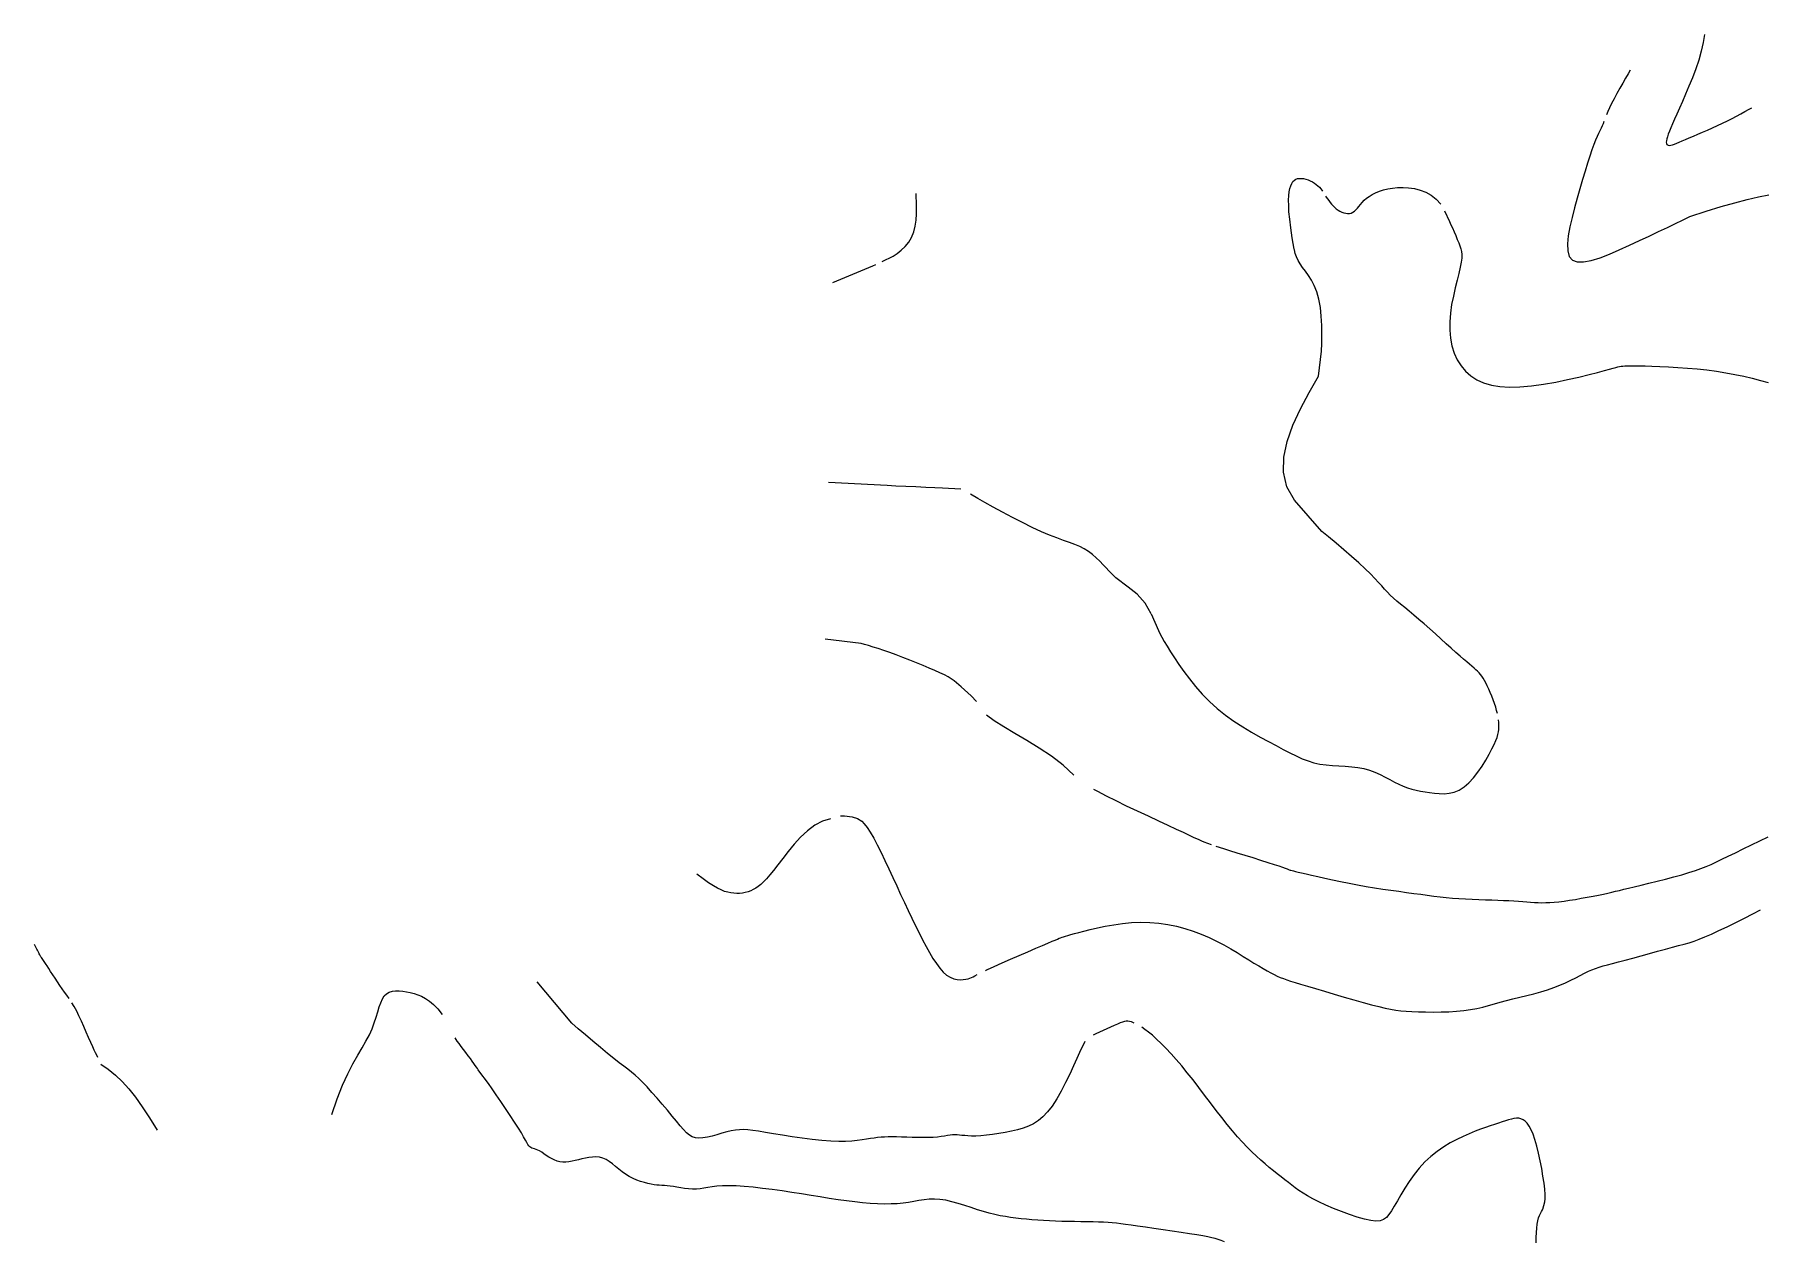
# Model space of a CAD drawing. Header units: millimetres. Extents: x 2235526 to 2245569, y 371981 to 382303.
# Drawn here: x 2242409.3 to 2242881.2, y 379762.4 to 380092.6 of the extents above; entities that cross this region are included whole.
import ezdxf

# ---------------------------------------------------------------- set-up
doc = ezdxf.new("R2010")
doc.units = ezdxf.units.MM
doc.linetypes.add('CONTI', pattern=[0])
for name, color, linetype, transparency in [('149', 10, 'CONTI', 0.7), ('151', 10, 'CONTI', 0.7), ('153', 10, 'CONTI', 0.7), ('155', 10, 'CONTI', 0.7), ('157', 10, 'CONTI', 0.7), ('159', 10, 'CONTI', 0.7), ('161', 10, 'CONTI', 0.7)]:
    doc.layers.add(name, color=color, linetype=linetype, transparency=transparency)

msp = doc.modelspace()

# ---------------------------------------------------------------- linework, layer by layer
at = {"layer": '149'}
msp.add_lwpolyline([(2242865.88, 380092.57), (2242865.53, 380090.34), (2242864.98, 380087.99), (2242864.27, 380085.59), (2242863.44, 380083.16), (2242862.54, 380080.76), (2242861.61, 380078.44), (2242860.68, 380076.25), (2242859.79, 380074.22), (2242858.99, 380072.41), (2242858.28, 380070.8), (2242857.65, 380069.38), (2242857.1, 380068.13), (2242856.64, 380067.05), (2242856.25, 380066.11), (2242855.93, 380065.29), (2242855.69, 380064.6), (2242855.52, 380064), (2242855.42, 380063.5), (2242855.39, 380063.08), (2242855.42, 380062.76), (2242855.53, 380062.52), (2242855.71, 380062.35), (2242855.95, 380062.27), (2242856.26, 380062.25), (2242856.64, 380062.3), (2242857.09, 380062.41), (2242857.63, 380062.59), (2242858.25, 380062.82), (2242858.96, 380063.11), (2242859.76, 380063.45), (2242860.67, 380063.85), (2242861.69, 380064.29), (2242862.82, 380064.77), (2242864.05, 380065.29), (2242865.34, 380065.85), (2242866.69, 380066.43), (2242868.06, 380067.04), (2242869.43, 380067.67), (2242870.79, 380068.31), (2242872.11, 380068.96), (2242873.38, 380069.6), (2242874.59, 380070.25), (2242875.76, 380070.89), (2242876.91, 380071.51), (2242878.04, 380072.11), (2242878.83, 380072.51)], dxfattribs=at)
at = {"layer": '151', "elevation": 151}
for points in [[(2242845.53, 380082.84), (2242844.94, 380081.83), (2242844.25, 380080.63), (2242843.48, 380079.29), (2242842.68, 380077.86), (2242841.88, 380076.42), (2242841.13, 380075.01), (2242840.46, 380073.69), (2242839.89, 380072.52), (2242839.43, 380071.48), (2242839.05, 380070.55)], [(2242838.37, 380068.79), (2242838.12, 380068.17), (2242837.88, 380067.57), (2242837.58, 380066.92), (2242837.26, 380066.25), (2242836.9, 380065.51), (2242836.51, 380064.67), (2242836.07, 380063.67), (2242835.59, 380062.47), (2242835.06, 380061.03), (2242834.48, 380059.32), (2242833.85, 380057.37), (2242833.18, 380055.2), (2242832.49, 380052.87), (2242831.78, 380050.4), (2242831.06, 380047.82), (2242830.35, 380045.19), (2242829.67, 380042.54), (2242829.07, 380039.95), (2242828.62, 380037.51), (2242828.39, 380035.29), (2242828.45, 380033.39), (2242828.88, 380031.88), (2242829.73, 380030.85), (2242831.05, 380030.37), (2242832.8, 380030.37), (2242834.9, 380030.77), (2242837.28, 380031.51), (2242839.85, 380032.5), (2242842.56, 380033.66), (2242845.31, 380034.91), (2242848.05, 380036.19), (2242850.73, 380037.45), (2242853.29, 380038.67), (2242855.69, 380039.82), (2242857.9, 380040.88), (2242859.85, 380041.81), (2242861.51, 380042.59), (2242861.86, 380042.75)], [(2242641.02, 380030.5), (2242643.99, 380031.93), (2242645.12, 380032.7), (2242646.25, 380033.6), (2242647.33, 380034.62), (2242648.29, 380035.78), (2242649.08, 380037.07), (2242649.69, 380038.56), (2242650.08, 380040.16), (2242650.31, 380041.82), (2242650.41, 380043.49), (2242650.43, 380045.14), (2242650.4, 380046.71), (2242650.36, 380048.17), (2242650.35, 380049.05)], [(2242627.52, 380024.71), (2242638.46, 380029.26), (2242639.29, 380029.66)]]:
    msp.add_lwpolyline(points, dxfattribs=at)
at = {"layer": '151'}
msp.add_lwpolyline([(2242861.86, 380042.75), (2242866.3, 380044.25), (2242870.38, 380045.5), (2242874.11, 380046.54), (2242877.52, 380047.41), (2242880.63, 380048.13), (2242883.45, 380048.73)], dxfattribs=at)
at = {"layer": '153'}
for points in [[(2242753.67, 380033.88), (2242753.14, 380036.98), (2242752.73, 380039.69), (2242752.44, 380042.04), (2242752.25, 380044.06), (2242752.16, 380045.78), (2242752.15, 380047.25), (2242752.21, 380048.5), (2242752.34, 380049.56), (2242752.51, 380050.46), (2242752.74, 380051.21), (2242753.01, 380051.84), (2242753.33, 380052.33), (2242753.71, 380052.71), (2242754.12, 380052.98), (2242754.59, 380053.15), (2242755.1, 380053.22), (2242755.66, 380053.22), (2242756.25, 380053.14), (2242756.85, 380053), (2242757.47, 380052.8), (2242758.07, 380052.55), (2242758.66, 380052.25), (2242759.21, 380051.92), (2242759.71, 380051.56), (2242760.16, 380051.19), (2242760.55, 380050.79), (2242760.91, 380050.37), (2242761.23, 380049.95), (2242761.42, 380049.68)], [(2242762.27, 380048.37), (2242762.44, 380048.1), (2242762.77, 380047.61), (2242763.12, 380047.13), (2242763.49, 380046.64), (2242763.88, 380046.17), (2242764.3, 380045.72), (2242764.73, 380045.3), (2242765.19, 380044.9), (2242765.67, 380044.55), (2242766.18, 380044.24), (2242766.7, 380043.99), (2242767.23, 380043.79), (2242767.75, 380043.66), (2242768.27, 380043.61), (2242768.78, 380043.63), (2242769.26, 380043.74), (2242769.72, 380043.94), (2242770.14, 380044.23), (2242770.54, 380044.61), (2242770.94, 380045.05), (2242771.35, 380045.55), (2242771.79, 380046.08), (2242772.27, 380046.64), (2242772.83, 380047.21), (2242773.46, 380047.77), (2242774.19, 380048.3), (2242775.01, 380048.81), (2242775.94, 380049.27), (2242776.95, 380049.69), (2242778.06, 380050.05), (2242779.27, 380050.34), (2242780.56, 380050.56), (2242781.95, 380050.69), (2242783.43, 380050.73), (2242784.96, 380050.65), (2242786.53, 380050.43), (2242788.09, 380050.03), (2242789.62, 380049.44), (2242791.1, 380048.61), (2242792.48, 380047.54), (2242793.74, 380046.19)], [(2242753.72, 379965.2), (2242751.69, 379968.88), (2242750.78, 379972.82), (2242750.86, 379976.97), (2242751.75, 379981.27), (2242753.3, 379985.69), (2242755.36, 379990.16), (2242757.77, 379994.64), (2242760.36, 379999.09)]]:
    msp.add_lwpolyline(points, dxfattribs=at)
at = {"layer": '153', "elevation": 153}
for points in [[(2242794.72, 380044.34), (2242794.98, 380043.85), (2242795.27, 380043.25), (2242795.62, 380042.53), (2242796.01, 380041.67), (2242796.45, 380040.7), (2242796.91, 380039.67), (2242797.37, 380038.61), (2242797.82, 380037.55), (2242798.25, 380036.54), (2242798.64, 380035.6), (2242798.97, 380034.76), (2242799.24, 380033.98), (2242799.42, 380033.2), (2242799.51, 380032.36), (2242799.49, 380031.4), (2242799.36, 380030.26), (2242799.09, 380028.89), (2242798.7, 380027.24), (2242798.22, 380025.34), (2242797.7, 380023.26), (2242797.18, 380021.03), (2242796.72, 380018.71), (2242796.37, 380016.36), (2242796.18, 380014.01), (2242796.18, 380011.72), (2242796.4, 380009.52), (2242796.81, 380007.42), (2242797.44, 380005.44), (2242798.26, 380003.61), (2242799.29, 380001.95), (2242800.52, 380000.47), (2242801.95, 379999.2), (2242803.6, 379998.15), (2242805.47, 379997.31), (2242807.57, 379996.69), (2242809.92, 379996.29), (2242812.53, 379996.12), (2242815.4, 379996.17), (2242818.53, 379996.45), (2242821.83, 379996.91), (2242825.17, 379997.5), (2242828.43, 379998.17), (2242831.51, 379998.86), (2242834.28, 379999.54), (2242836.64, 380000.14), (2242838.48, 380000.63), (2242839.88, 380001.01), (2242840.91, 380001.3), (2242841.65, 380001.51), (2242842.2, 380001.66), (2242842.64, 380001.76), (2242843.05, 380001.84), (2242843.51, 380001.89), (2242844.07, 380001.93), (2242844.76, 380001.96), (2242845.62, 380001.97), (2242846.68, 380001.97), (2242847.99, 380001.94), (2242849.59, 380001.91), (2242851.48, 380001.85), (2242853.64, 380001.78), (2242856.01, 380001.67), (2242858.54, 380001.53), (2242861.16, 380001.34), (2242863.84, 380001.11), (2242866.51, 380000.81), (2242869.13, 380000.46), (2242871.68, 380000.05), (2242874.16, 379999.59), (2242876.56, 379999.09), (2242878.89, 379998.54), (2242881.13, 379997.97), (2242883.28, 379997.37)], [(2242760.36, 379999.09), (2242761.15, 380005.91), (2242761.22, 380008.06), (2242761.24, 380010.44), (2242761.2, 380012.96), (2242761.07, 380015.5), (2242760.82, 380017.94), (2242760.42, 380020.2), (2242759.85, 380022.17), (2242759.16, 380023.87), (2242758.38, 380025.35), (2242757.55, 380026.64), (2242756.73, 380027.79), (2242755.96, 380028.84), (2242755.28, 380029.81), (2242754.72, 380030.77), (2242754.29, 380031.71), (2242753.95, 380032.68), (2242753.71, 380033.68), (2242753.67, 380033.88)], [(2242662.53, 379968.24), (2242657.54, 379968.49), (2242655.42, 379968.58), (2242652.93, 379968.69), (2242650.23, 379968.81), (2242647.47, 379968.93), (2242644.8, 379969.06), (2242642.35, 379969.17), (2242626.35, 379970.06)], [(2242714.54, 379934.08), (2242712.92, 379937.06), (2242710.75, 379939.53), (2242708.27, 379941.4), (2242704.89, 379943.93), (2242704.32, 379944.47), (2242703.69, 379945.1), (2242702.99, 379945.83), (2242702.23, 379946.65), (2242701.4, 379947.54), (2242700.5, 379948.47), (2242699.54, 379949.4), (2242698.52, 379950.31), (2242697.42, 379951.15), (2242696.26, 379951.91), (2242695.02, 379952.54), (2242693.69, 379953.11), (2242692.23, 379953.64), (2242690.62, 379954.21), (2242688.82, 379954.85), (2242686.8, 379955.62), (2242684.55, 379956.58), (2242682.05, 379957.74), (2242679.38, 379959.07), (2242676.64, 379960.49), (2242673.95, 379961.93), (2242671.41, 379963.32), (2242669.11, 379964.6), (2242667.18, 379965.69), (2242665.13, 379966.83)], [(2242809.23, 379906.86), (2242809.02, 379907.7), (2242808.76, 379908.6), (2242808.44, 379909.57), (2242808.08, 379910.57), (2242807.69, 379911.57), (2242807.28, 379912.56), (2242806.86, 379913.51), (2242806.45, 379914.4), (2242806.05, 379915.2), (2242805.68, 379915.9), (2242805.32, 379916.5), (2242804.97, 379917.03), (2242804.61, 379917.51), (2242804.23, 379917.95), (2242803.82, 379918.38), (2242803.37, 379918.82), (2242802.86, 379919.27), (2242802.28, 379919.77), (2242801.62, 379920.33), (2242800.86, 379920.97), (2242800, 379921.71), (2242799.01, 379922.56), (2242797.88, 379923.55), (2242796.62, 379924.68), (2242795.24, 379925.93), (2242793.78, 379927.26), (2242792.27, 379928.62), (2242790.74, 379930), (2242789.23, 379931.33), (2242787.77, 379932.59), (2242786.4, 379933.75), (2242785.1, 379934.81), (2242783.89, 379935.8), (2242782.77, 379936.71), (2242781.74, 379937.58), (2242780.79, 379938.4), (2242779.93, 379939.21), (2242779.15, 379940.02), (2242778.4, 379940.85), (2242777.62, 379941.73), (2242776.76, 379942.71), (2242775.75, 379943.8), (2242774.54, 379945.04), (2242773.07, 379946.46), (2242771.31, 379948.08), (2242769.33, 379949.83), (2242767.23, 379951.64), (2242765.12, 379953.43), (2242763.09, 379955.13), (2242761.25, 379956.65), (2242753.72, 379965.2)], [(2242714.54, 379934.08), (2242716.53, 379929.51), (2242716.96, 379928.69), (2242717.51, 379927.7), (2242718.16, 379926.54), (2242718.95, 379925.22), (2242719.87, 379923.73), (2242720.93, 379922.07), (2242722.15, 379920.26), (2242723.53, 379918.32), (2242725.05, 379916.29), (2242726.73, 379914.23), (2242728.55, 379912.17), (2242730.52, 379910.15), (2242732.63, 379908.23), (2242734.87, 379906.42), (2242737.21, 379904.75), (2242739.59, 379903.19), (2242741.99, 379901.75), (2242744.33, 379900.41), (2242746.6, 379899.18), (2242748.72, 379898.05), (2242750.69, 379897.01), (2242752.51, 379896.06), (2242754.22, 379895.23), (2242755.86, 379894.49), (2242757.46, 379893.88), (2242759.06, 379893.38), (2242760.7, 379893.01), (2242762.39, 379892.76), (2242764.13, 379892.61), (2242765.89, 379892.5), (2242767.65, 379892.4), (2242769.4, 379892.28), (2242771.1, 379892.08), (2242772.73, 379891.78), (2242774.28, 379891.33), (2242775.76, 379890.77), (2242777.16, 379890.14), (2242778.5, 379889.45), (2242779.8, 379888.76), (2242781.05, 379888.09), (2242782.27, 379887.49), (2242783.47, 379886.97), (2242784.65, 379886.54), (2242785.83, 379886.18), (2242787.01, 379885.88), (2242788.21, 379885.63), (2242789.44, 379885.41), (2242790.69, 379885.22), (2242791.99, 379885.04), (2242793.32, 379884.93), (2242794.68, 379884.91), (2242796.04, 379885.04), (2242797.41, 379885.36), (2242798.78, 379885.92), (2242800.12, 379886.75), (2242801.44, 379887.89), (2242802.71, 379889.27), (2242803.92, 379890.83), (2242805.04, 379892.47), (2242806.07, 379894.12), (2242806.96, 379895.7), (2242807.72, 379897.14), (2242808.33, 379898.37), (2242808.8, 379899.42), (2242809.14, 379900.31), (2242809.38, 379901.09), (2242809.53, 379901.79), (2242809.62, 379902.44), (2242809.65, 379903.09), (2242809.65, 379903.73), (2242809.61, 379904.4), (2242809.54, 379905.1)]]:
    msp.add_lwpolyline(points, dxfattribs=at)
at = {"layer": '155', "elevation": 155}
for points in [[(2242666.83, 379910.09), (2242665.37, 379911.71), (2242662.66, 379914.13), (2242660.7, 379915.76), (2242659.05, 379916.85), (2242658.02, 379917.38), (2242656.82, 379917.97), (2242655.44, 379918.61), (2242653.89, 379919.29), (2242652.2, 379920), (2242650.41, 379920.73), (2242648.56, 379921.46), (2242646.7, 379922.18), (2242644.87, 379922.86), (2242643.11, 379923.49), (2242641.45, 379924.07), (2242639.93, 379924.58), (2242638.53, 379925.03), (2242637.28, 379925.41), (2242636.19, 379925.75), (2242635.26, 379926.02), (2242625.42, 379927.21)], [(2242698.83, 379886.19), (2242699.34, 379885.9), (2242699.87, 379885.61), (2242702.22, 379884.37), (2242704.89, 379883.02), (2242707.77, 379881.62), (2242710.75, 379880.2), (2242713.71, 379878.81), (2242716.54, 379877.49), (2242719.13, 379876.3), (2242721.38, 379875.25), (2242723.3, 379874.36), (2242724.92, 379873.6), (2242726.27, 379872.97), (2242727.39, 379872.46), (2242728.29, 379872.04), (2242729.01, 379871.71), (2242731, 379871.03)], [(2242732.27, 379870.6), (2242734.32, 379869.9), (2242736.01, 379869.38), (2242737.99, 379868.77), (2242740.14, 379868.11), (2242742.34, 379867.42), (2242744.49, 379866.75), (2242746.48, 379866.12), (2242748.17, 379865.58), (2242749.51, 379865.14), (2242750.5, 379864.8), (2242751.22, 379864.55), (2242751.73, 379864.36), (2242752.08, 379864.22), (2242752.33, 379864.12), (2242752.55, 379864.03), (2242752.79, 379863.96), (2242753.1, 379863.87), (2242753.5, 379863.77), (2242754.05, 379863.63), (2242754.77, 379863.46), (2242755.71, 379863.25), (2242756.91, 379862.97), (2242758.38, 379862.63), (2242760.11, 379862.23), (2242762.05, 379861.8), (2242764.14, 379861.34), (2242766.36, 379860.87), (2242768.66, 379860.4), (2242770.99, 379859.96), (2242773.32, 379859.55), (2242775.62, 379859.18), (2242777.9, 379858.83), (2242780.12, 379858.51), (2242782.28, 379858.21), (2242784.36, 379857.92), (2242786.36, 379857.65), (2242788.25, 379857.39), (2242790.07, 379857.15), (2242791.83, 379856.92), (2242793.55, 379856.71), (2242795.26, 379856.52), (2242796.98, 379856.35), (2242798.72, 379856.22), (2242800.51, 379856.11), (2242802.33, 379856.03), (2242804.15, 379855.96), (2242805.94, 379855.9), (2242807.69, 379855.85), (2242809.36, 379855.8), (2242810.93, 379855.73), (2242812.38, 379855.66), (2242813.72, 379855.57), (2242814.97, 379855.47), (2242816.14, 379855.38), (2242817.25, 379855.29), (2242818.31, 379855.21), (2242819.35, 379855.15), (2242820.38, 379855.11), (2242821.42, 379855.1), (2242822.49, 379855.11), (2242823.6, 379855.16), (2242824.79, 379855.24), (2242826.06, 379855.37), (2242827.45, 379855.54), (2242828.95, 379855.75), (2242830.54, 379856.01), (2242832.17, 379856.29), (2242833.8, 379856.58), (2242835.38, 379856.89), (2242836.87, 379857.18), (2242838.22, 379857.46), (2242839.4, 379857.72), (2242840.48, 379857.96), (2242841.51, 379858.21), (2242842.58, 379858.47), (2242843.75, 379858.76), (2242845.08, 379859.09), (2242846.66, 379859.47), (2242848.53, 379859.92), (2242850.63, 379860.43), (2242852.87, 379860.98), (2242855.17, 379861.55), (2242857.45, 379862.14), (2242859.62, 379862.73), (2242861.61, 379863.31), (2242863.35, 379863.86), (2242864.89, 379864.41), (2242866.31, 379864.97), (2242867.68, 379865.57), (2242869.1, 379866.23), (2242870.62, 379866.96), (2242872.33, 379867.8), (2242874.29, 379868.76), (2242876.43, 379869.8), (2242878.69, 379870.89), (2242880.97, 379872.01), (2242883.22, 379873.11)]]:
    msp.add_lwpolyline(points, dxfattribs=at)
at = {"layer": '155'}
msp.add_lwpolyline([(2242693.46, 379890.02), (2242690.52, 379892.68), (2242687.31, 379895.14), (2242683.95, 379897.4), (2242680.57, 379899.49), (2242677.3, 379901.41), (2242674.28, 379903.2), (2242671.64, 379904.85), (2242669.5, 379906.39)], dxfattribs=at)
at = {"layer": '157'}
msp.add_lwpolyline([(2242626.86, 379878.03), (2242624.69, 379877.4), (2242622.6, 379876.28), (2242620.61, 379874.78), (2242618.72, 379873.02), (2242616.96, 379871.1), (2242615.32, 379869.13), (2242613.83, 379867.21), (2242612.5, 379865.45), (2242611.32, 379863.94), (2242610.3, 379862.68), (2242609.39, 379861.63), (2242608.58, 379860.76), (2242607.83, 379860.06), (2242607.14, 379859.49), (2242606.46, 379859.04), (2242605.78, 379858.66), (2242605.08, 379858.34), (2242604.35, 379858.08), (2242603.6, 379857.88), (2242602.83, 379857.74), (2242602.05, 379857.65), (2242601.25, 379857.63), (2242600.44, 379857.67), (2242599.63, 379857.77), (2242598.81, 379857.94), (2242597.95, 379858.2), (2242597.03, 379858.57), (2242596.01, 379859.07), (2242594.87, 379859.73), (2242593.56, 379860.57), (2242592.06, 379861.62), (2242590.34, 379862.88)], dxfattribs=at)
at = {"layer": '157', "elevation": 157}
for points in [[(2242629.62, 379878.9), (2242630.76, 379878.88), (2242632.83, 379878.6), (2242634.24, 379878.11), (2242635.42, 379877.37), (2242636.08, 379876.69), (2242636.89, 379875.65), (2242637.77, 379874.35), (2242638.7, 379872.75), (2242639.69, 379870.91), (2242640.72, 379868.86), (2242641.77, 379866.66), (2242642.85, 379864.37), (2242643.93, 379862.02), (2242645, 379859.68), (2242646.06, 379857.38), (2242647.1, 379855.15), (2242648.13, 379852.97), (2242649.14, 379850.85), (2242650.13, 379848.81), (2242651.11, 379846.84), (2242652.08, 379844.95), (2242653.03, 379843.14), (2242653.96, 379841.44), (2242654.9, 379839.86), (2242655.83, 379838.44), (2242656.76, 379837.19), (2242657.7, 379836.13), (2242658.65, 379835.3), (2242659.62, 379834.7), (2242660.57, 379834.31), (2242661.51, 379834.1), (2242662.39, 379834.03), (2242663.21, 379834.06), (2242663.94, 379834.17), (2242664.56, 379834.31), (2242665.02, 379834.46), (2242665.44, 379834.62), (2242665.87, 379834.83), (2242666.37, 379835.09), (2242667.01, 379835.43)], [(2242669.26, 379836.55), (2242669.55, 379836.69), (2242669.85, 379836.83), (2242671.67, 379837.66), (2242673.8, 379838.62), (2242676.12, 379839.64), (2242678.5, 379840.68), (2242680.84, 379841.69), (2242683, 379842.62), (2242684.86, 379843.42), (2242686.34, 379844.05), (2242687.46, 379844.53), (2242688.3, 379844.89), (2242688.93, 379845.15), (2242689.41, 379845.35), (2242689.8, 379845.5), (2242690.19, 379845.63), (2242690.62, 379845.78), (2242691.14, 379845.95), (2242691.78, 379846.15), (2242692.58, 379846.38), (2242693.56, 379846.65), (2242694.76, 379846.96), (2242696.2, 379847.33), (2242697.92, 379847.75), (2242699.88, 379848.2), (2242702.03, 379848.65), (2242704.34, 379849.06), (2242706.75, 379849.4), (2242709.23, 379849.64), (2242711.73, 379849.75), (2242714.22, 379849.7), (2242716.68, 379849.5), (2242719.1, 379849.16), (2242721.47, 379848.68), (2242723.8, 379848.07), (2242726.07, 379847.35), (2242728.28, 379846.52), (2242730.41, 379845.59), (2242732.47, 379844.59), (2242734.44, 379843.55), (2242736.31, 379842.49), (2242738.07, 379841.44), (2242739.73, 379840.42), (2242741.26, 379839.47), (2242742.67, 379838.6), (2242743.96, 379837.82), (2242745.15, 379837.12), (2242746.24, 379836.49), (2242747.24, 379835.94), (2242748.18, 379835.45), (2242749.05, 379835.03), (2242749.87, 379834.66), (2242750.71, 379834.32), (2242751.62, 379834), (2242752.67, 379833.65), (2242753.92, 379833.26), (2242755.43, 379832.81), (2242757.27, 379832.26), (2242759.47, 379831.61), (2242761.95, 379830.87), (2242764.6, 379830.09), (2242767.32, 379829.29), (2242770.01, 379828.52), (2242772.55, 379827.8), (2242774.85, 379827.17), (2242776.82, 379826.66), (2242778.51, 379826.26), (2242780.02, 379825.95), (2242781.42, 379825.72), (2242782.8, 379825.55), (2242784.24, 379825.43), (2242785.83, 379825.34), (2242787.62, 379825.27), (2242789.59, 379825.21), (2242791.67, 379825.19), (2242793.81, 379825.21), (2242795.95, 379825.28), (2242798.05, 379825.4), (2242800.04, 379825.59), (2242801.88, 379825.86), (2242803.6, 379826.18), (2242805.24, 379826.55), (2242806.82, 379826.97), (2242808.41, 379827.41), (2242810.02, 379827.86), (2242811.7, 379828.33), (2242813.49, 379828.79), (2242815.34, 379829.25), (2242817.25, 379829.72), (2242819.17, 379830.21), (2242821.06, 379830.72), (2242822.91, 379831.28), (2242824.67, 379831.88), (2242826.33, 379832.52), (2242827.87, 379833.2), (2242829.3, 379833.89), (2242830.64, 379834.56), (2242831.88, 379835.21), (2242833.03, 379835.81), (2242834.09, 379836.33), (2242835.08, 379836.77), (2242836.05, 379837.14), (2242837.04, 379837.47), (2242838.1, 379837.79), (2242839.3, 379838.11), (2242840.68, 379838.47), (2242842.3, 379838.89), (2242844.19, 379839.39), (2242846.28, 379839.96), (2242848.51, 379840.56), (2242850.78, 379841.18), (2242853.02, 379841.8), (2242855.15, 379842.38), (2242857.08, 379842.9), (2242858.76, 379843.35), (2242860.26, 379843.76), (2242861.64, 379844.16), (2242863, 379844.6), (2242864.41, 379845.11), (2242865.96, 379845.73), (2242867.73, 379846.51), (2242869.77, 379847.45), (2242872.02, 379848.53), (2242874.38, 379849.69), (2242876.76, 379850.87), (2242879.05, 379852.03), (2242881.18, 379853.11)]]:
    msp.add_lwpolyline(points, dxfattribs=at)
at = {"layer": '159', "elevation": 159}
for points in [[(2242412.44, 379838.19), (2242411.14, 379840.09), (2242411.04, 379840.25), (2242410.93, 379840.43), (2242410.82, 379840.63), (2242410.7, 379840.85), (2242410.56, 379841.1), (2242410.42, 379841.38), (2242410.25, 379841.71), (2242410.07, 379842.07), (2242409.89, 379842.43), (2242409.71, 379842.79), (2242409.54, 379843.13), (2242409.4, 379843.44), (2242409.27, 379843.69)], [(2242418.71, 379828.91), (2242418.09, 379829.78), (2242417.45, 379830.65), (2242416.79, 379831.58), (2242416.16, 379832.49), (2242415.52, 379833.45), (2242414.87, 379834.42), (2242414.25, 379835.38), (2242413.67, 379836.3), (2242413.14, 379837.12), (2242412.69, 379837.83), (2242412.44, 379838.19)], [(2242418.71, 379828.91), (2242418.09, 379829.78), (2242417.45, 379830.65), (2242416.79, 379831.58), (2242416.16, 379832.49), (2242415.52, 379833.45), (2242414.87, 379834.42), (2242414.25, 379835.38), (2242413.67, 379836.3), (2242413.14, 379837.12), (2242412.69, 379837.83), (2242412.44, 379838.19)], [(2242696.45, 379817.09), (2242695, 379814.14), (2242694.24, 379812.44), (2242693.33, 379810.43), (2242692.3, 379808.2), (2242691.17, 379805.89), (2242689.97, 379803.58), (2242688.73, 379801.41), (2242687.48, 379799.47), (2242686.23, 379797.85), (2242684.99, 379796.54), (2242683.72, 379795.49), (2242682.41, 379794.65), (2242681.04, 379793.99), (2242679.59, 379793.45), (2242678.04, 379793), (2242676.39, 379792.6), (2242674.67, 379792.24), (2242672.93, 379791.93), (2242671.21, 379791.68), (2242669.56, 379791.48), (2242668.02, 379791.34), (2242666.64, 379791.27), (2242665.46, 379791.26), (2242664.45, 379791.3), (2242663.59, 379791.38), (2242662.83, 379791.46), (2242662.15, 379791.55), (2242661.52, 379791.61), (2242660.91, 379791.62), (2242660.27, 379791.58), (2242659.6, 379791.5), (2242658.88, 379791.38), (2242658.07, 379791.25), (2242657.17, 379791.11), (2242656.15, 379791), (2242654.99, 379790.91), (2242653.69, 379790.86), (2242652.27, 379790.85), (2242650.78, 379790.86), (2242649.26, 379790.9), (2242647.76, 379790.94), (2242646.32, 379790.98), (2242644.98, 379791.01), (2242643.78, 379791.02), (2242642.69, 379791.01), (2242641.68, 379790.98), (2242640.72, 379790.92), (2242639.78, 379790.84), (2242638.82, 379790.72), (2242637.82, 379790.57), (2242636.74, 379790.39), (2242635.55, 379790.2), (2242634.22, 379790.02), (2242632.73, 379789.87), (2242631.04, 379789.77), (2242629.13, 379789.75), (2242626.96, 379789.83), (2242624.53, 379790.03), (2242621.91, 379790.32), (2242619.18, 379790.68), (2242616.45, 379791.08), (2242613.8, 379791.49), (2242611.32, 379791.9), (2242609.11, 379792.26), (2242607.24, 379792.56), (2242605.65, 379792.79), (2242604.29, 379792.95), (2242603.09, 379793.02), (2242601.97, 379793), (2242600.88, 379792.9), (2242599.74, 379792.69), (2242598.51, 379792.39), (2242597.2, 379792.03), (2242595.86, 379791.64), (2242594.52, 379791.28), (2242593.23, 379790.97), (2242592.01, 379790.76), (2242590.9, 379790.69), (2242589.94, 379790.78), (2242589.09, 379791.07), (2242588.3, 379791.53), (2242587.52, 379792.19), (2242586.7, 379793.03), (2242585.81, 379794.08), (2242584.79, 379795.32), (2242583.61, 379796.75), (2242582.3, 379798.32), (2242580.91, 379799.96), (2242579.49, 379801.62), (2242578.09, 379803.21), (2242576.76, 379804.69), (2242575.53, 379805.98), (2242574.45, 379807.05), (2242573.46, 379807.95), (2242572.5, 379808.74), (2242571.51, 379809.52), (2242570.42, 379810.35), (2242569.16, 379811.31), (2242567.68, 379812.47), (2242565.93, 379813.89), (2242563.98, 379815.5), (2242561.93, 379817.22), (2242559.88, 379818.97), (2242557.92, 379820.64), (2242556.14, 379822.17), (2242546.72, 379833.42)], [(2242426.61, 379812.78), (2242426.31, 379813.38), (2242425.97, 379814.03), (2242425.59, 379814.79), (2242425.17, 379815.68), (2242424.63, 379816.87), (2242424.03, 379818.23), (2242423.4, 379819.69), (2242422.75, 379821.19), (2242422.09, 379822.68), (2242421.43, 379824.11), (2242420.8, 379825.4), (2242420.12, 379826.66), (2242419.48, 379827.74)], [(2242426.61, 379812.78), (2242426.31, 379813.38), (2242425.97, 379814.03), (2242425.59, 379814.79), (2242425.17, 379815.68), (2242424.63, 379816.87), (2242424.03, 379818.23), (2242423.4, 379819.69), (2242422.75, 379821.19), (2242422.09, 379822.68), (2242421.43, 379824.11), (2242420.8, 379825.4), (2242420.12, 379826.66), (2242419.48, 379827.74)], [(2242709.96, 379822.17), (2242709.54, 379822.34), (2242709.16, 379822.47), (2242708.66, 379822.61), (2242708.19, 379822.68), (2242707.74, 379822.67), (2242707.26, 379822.59), (2242706.72, 379822.44), (2242706.09, 379822.21), (2242705.33, 379821.9), (2242704.46, 379821.52), (2242703.48, 379821.09), (2242702.45, 379820.62), (2242701.4, 379820.14), (2242700.4, 379819.68), (2242699.47, 379819.24), (2242698.67, 379818.85)], [(2242822.23, 379773.24), (2242822.29, 379774.14), (2242822.28, 379775.28), (2242822.17, 379776.73), (2242821.97, 379778.4), (2242821.69, 379780.31), (2242821.34, 379782.36), (2242820.93, 379784.47), (2242820.48, 379786.55), (2242819.99, 379788.52), (2242819.49, 379790.28), (2242818.97, 379791.78), (2242818.44, 379793.01), (2242817.9, 379793.99), (2242817.36, 379794.76), (2242816.8, 379795.33), (2242816.23, 379795.73), (2242815.64, 379795.99), (2242815.05, 379796.12), (2242814.42, 379796.14), (2242813.76, 379796.07), (2242813.06, 379795.92), (2242812.29, 379795.71), (2242811.46, 379795.44), (2242810.55, 379795.14), (2242809.55, 379794.82), (2242808.45, 379794.47), (2242807.26, 379794.08), (2242805.98, 379793.63), (2242804.6, 379793.13), (2242803.12, 379792.56), (2242801.54, 379791.91), (2242799.87, 379791.17), (2242798.12, 379790.32), (2242796.34, 379789.37), (2242794.54, 379788.29), (2242792.76, 379787.07), (2242791.04, 379785.71), (2242789.4, 379784.19), (2242787.86, 379782.5), (2242786.44, 379780.71), (2242785.13, 379778.86), (2242783.93, 379777.01), (2242782.85, 379775.22), (2242781.88, 379773.55), (2242781.02, 379772.06), (2242780.28, 379770.8), (2242779.58, 379769.77), (2242778.87, 379768.98), (2242778.08, 379768.42), (2242777.15, 379768.09), (2242776.01, 379768), (2242774.61, 379768.14), (2242772.89, 379768.51), (2242770.92, 379769.07), (2242768.79, 379769.78), (2242766.59, 379770.6), (2242764.4, 379771.49), (2242762.31, 379772.39), (2242760.4, 379773.28), (2242758.75, 379774.12), (2242757.32, 379774.91), (2242756.08, 379775.67), (2242754.98, 379776.39), (2242753.98, 379777.11), (2242753.03, 379777.83), (2242752.08, 379778.56), (2242751.11, 379779.31), (2242750.1, 379780.09), (2242749.05, 379780.91), (2242747.97, 379781.77), (2242746.86, 379782.68), (2242745.72, 379783.64), (2242744.55, 379784.67), (2242743.35, 379785.77), (2242742.12, 379786.95), (2242740.85, 379788.21), (2242739.54, 379789.59), (2242738.19, 379791.07), (2242736.79, 379792.68), (2242735.34, 379794.42), (2242733.85, 379796.31), (2242732.31, 379798.3), (2242730.75, 379800.37), (2242729.17, 379802.47), (2242727.59, 379804.56), (2242726.01, 379806.61), (2242724.45, 379808.59), (2242722.92, 379810.45), (2242721.44, 379812.19), (2242720, 379813.8), (2242718.62, 379815.28), (2242717.3, 379816.62), (2242716.06, 379817.81), (2242714.89, 379818.85), (2242713.85, 379819.72), (2242712.88, 379820.45), (2242712, 379821.05)], [(2242819.79, 379762.02), (2242819.83, 379763.5), (2242819.88, 379764.87), (2242819.97, 379766.11), (2242820.11, 379767.17), (2242820.29, 379768.09), (2242820.51, 379768.87), (2242820.75, 379769.54), (2242821.01, 379770.12), (2242821.27, 379770.65), (2242821.52, 379771.13), (2242821.61, 379771.3), (2242822.23, 379773.24)]]:
    msp.add_lwpolyline(points, dxfattribs=at)
at = {"layer": '159'}
msp.add_lwpolyline([(2242427.38, 379810.96), (2242429.44, 379809.53), (2242431.37, 379807.95), (2242433.22, 379806.18), (2242435.03, 379804.18), (2242436.85, 379801.9), (2242438.73, 379799.28), (2242440.71, 379796.29), (2242442.83, 379792.88)], dxfattribs=at)
at = {"layer": '161'}
msp.add_lwpolyline([(2242490.55, 379797.15), (2242492.02, 379801.47), (2242493.49, 379805.17), (2242494.93, 379808.32), (2242496.31, 379811.02), (2242497.62, 379813.35), (2242498.82, 379815.39), (2242499.89, 379817.23), (2242500.81, 379818.96), (2242501.56, 379820.64), (2242502.17, 379822.26), (2242502.67, 379823.8), (2242503.1, 379825.25), (2242503.51, 379826.57), (2242503.92, 379827.75), (2242504.37, 379828.77), (2242504.9, 379829.59), (2242505.53, 379830.21), (2242506.27, 379830.63), (2242507.1, 379830.89), (2242507.99, 379831.01), (2242508.95, 379831.01), (2242509.94, 379830.91), (2242510.96, 379830.73), (2242512, 379830.51), (2242513.03, 379830.24), (2242514.07, 379829.92), (2242515.11, 379829.49), (2242516.18, 379828.92), (2242517.26, 379828.18), (2242518.37, 379827.22), (2242519.5, 379826.02), (2242520.68, 379824.53)], dxfattribs=at)
at = {"layer": '161', "elevation": 161}
msp.add_lwpolyline([(2242734.62, 379762.32), (2242733.74, 379762.66), (2242732.91, 379762.96), (2242732.08, 379763.22), (2242731.15, 379763.46), (2242730.06, 379763.7), (2242728.73, 379763.95), (2242727.09, 379764.23), (2242725.09, 379764.55), (2242722.81, 379764.9), (2242720.35, 379765.26), (2242717.83, 379765.63), (2242715.33, 379765.98), (2242712.98, 379766.32), (2242710.86, 379766.62), (2242709.07, 379766.88), (2242707.55, 379767.09), (2242706.23, 379767.27), (2242705.05, 379767.41), (2242703.92, 379767.52), (2242702.78, 379767.61), (2242701.55, 379767.68), (2242700.17, 379767.73), (2242698.67, 379767.77), (2242697.06, 379767.8), (2242695.37, 379767.83), (2242693.64, 379767.86), (2242691.89, 379767.89), (2242690.15, 379767.94), (2242688.44, 379768), (2242686.77, 379768.08), (2242685.13, 379768.17), (2242683.54, 379768.27), (2242681.98, 379768.39), (2242680.47, 379768.52), (2242678.99, 379768.67), (2242677.55, 379768.83), (2242676.13, 379769.01), (2242674.71, 379769.22), (2242673.28, 379769.47), (2242671.82, 379769.78), (2242670.3, 379770.15), (2242668.72, 379770.6), (2242667.06, 379771.12), (2242665.34, 379771.68), (2242663.59, 379772.26), (2242661.83, 379772.81), (2242660.09, 379773.3), (2242658.41, 379773.69), (2242656.8, 379773.94), (2242655.29, 379774.03), (2242653.85, 379773.99), (2242652.46, 379773.84), (2242651.09, 379773.62), (2242649.7, 379773.38), (2242648.26, 379773.13), (2242646.75, 379772.92), (2242645.15, 379772.77), (2242643.44, 379772.69), (2242641.64, 379772.68), (2242639.74, 379772.73), (2242637.75, 379772.84), (2242635.67, 379773.02), (2242633.51, 379773.24), (2242631.27, 379773.53), (2242628.96, 379773.85), (2242626.57, 379774.21), (2242624.11, 379774.6), (2242621.58, 379775.01), (2242619, 379775.42), (2242616.35, 379775.84), (2242613.67, 379776.24), (2242610.97, 379776.62), (2242608.32, 379776.96), (2242605.76, 379777.25), (2242603.33, 379777.48), (2242601.1, 379777.63), (2242599.09, 379777.69), (2242597.35, 379777.65), (2242595.85, 379777.53), (2242594.54, 379777.37), (2242593.36, 379777.18), (2242592.29, 379777), (2242591.26, 379776.85), (2242590.24, 379776.77), (2242589.18, 379776.77), (2242588.11, 379776.84), (2242587.02, 379776.96), (2242585.96, 379777.11), (2242584.92, 379777.27), (2242583.95, 379777.43), (2242583.04, 379777.56), (2242582.23, 379777.65), (2242581.48, 379777.71), (2242580.77, 379777.76), (2242580.08, 379777.8), (2242579.38, 379777.86), (2242578.64, 379777.95), (2242577.83, 379778.08), (2242576.95, 379778.27), (2242576, 379778.53), (2242574.99, 379778.84), (2242573.96, 379779.23), (2242572.92, 379779.69), (2242571.89, 379780.22), (2242570.89, 379780.82), (2242569.93, 379781.5), (2242569.02, 379782.22), (2242568.13, 379782.95), (2242567.26, 379783.66), (2242566.39, 379784.29), (2242565.52, 379784.83), (2242564.63, 379785.23), (2242563.71, 379785.47), (2242562.77, 379785.56), (2242561.81, 379785.53), (2242560.85, 379785.41), (2242559.89, 379785.23), (2242558.94, 379785.01), (2242558.01, 379784.78), (2242557.1, 379784.56), (2242556.22, 379784.38), (2242555.36, 379784.24), (2242554.52, 379784.16), (2242553.71, 379784.16), (2242552.91, 379784.24), (2242552.12, 379784.42), (2242551.36, 379784.72), (2242550.61, 379785.09), (2242549.89, 379785.53), (2242549.2, 379785.99), (2242548.55, 379786.44), (2242547.94, 379786.85), (2242547.37, 379787.19), (2242546.85, 379787.44), (2242546.38, 379787.62), (2242545.96, 379787.75), (2242545.57, 379787.86), (2242545.23, 379787.97), (2242544.92, 379788.11), (2242544.65, 379788.3), (2242544.4, 379788.57), (2242544.15, 379788.95), (2242543.86, 379789.46), (2242543.49, 379790.14), (2242543, 379791.02), (2242542.37, 379792.12), (2242541.55, 379793.47), (2242540.53, 379795.08), (2242539.34, 379796.88), (2242538.07, 379798.78), (2242536.77, 379800.69), (2242535.51, 379802.53), (2242534.35, 379804.19), (2242533.37, 379805.6), (2242530.78, 379809.12), (2242530.59, 379809.39), (2242530.36, 379809.72), (2242530.09, 379810.12), (2242529.77, 379810.59), (2242529.39, 379811.13), (2242528.95, 379811.76), (2242528.44, 379812.46), (2242527.86, 379813.24), (2242527.23, 379814.08), (2242526.59, 379814.93), (2242525.95, 379815.76), (2242525.34, 379816.55), (2242524.8, 379817.25), (2242524.28, 379818.17)], dxfattribs=at)

doc.saveas('drawing.dxf')
